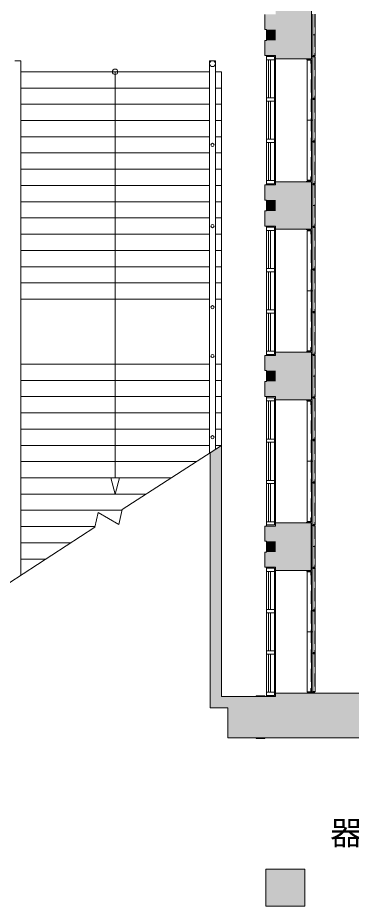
# Model space of a CAD drawing. Units: millimetres, scale not verified. Extents: x -61855 to 52913, y -114842 to -21833.
# Drawn here: x 19243 to 25399, y -66682 to -50272 of the extents above; entities that cross this region are included whole.
import ezdxf

# ---------------------------------------------------------------- set-up
doc = ezdxf.new("R2010")
doc.units = ezdxf.units.MM
doc.header["$LTSCALE"] = 200
doc.linetypes.add('DASHED1', pattern=[1.8, 1.2, -0.6])
for name, color, linetype, lineweight in [('0-1_躯体', 7, 'Continuous', 9), ('0-2_建具', 7, 'Continuous', 9), ('0-9', 2, 'Continuous', 5)]:
    doc.layers.add(name, color=color, linetype=linetype, lineweight=lineweight)
doc.layers.add('0-4_室名', color=7, linetype='Continuous')
doc.styles.add('・', font='')
doc.styles.get('・').set_extended_font_data('・')

msp = doc.modelspace()

# ---------------------------------------------------------------- linework, layer by layer
at = {"layer": '0-1_躯体'}
for p, q in [((23803.2, -50210), (23803.2, -50490)), ((24663.2, -51030), (24663.2, -50150)), ((23803.2, -50690), (23803.2, -50970)), ((23803.2, -50690), (23833.2, -50690)), ((24003.2, -50970), (23803.2, -50970)), ((24003.2, -53360), (24003.2, -50970)), ((24003.2, -53360), (24003.2, -50970)), ((24663.2, -51030), (24003.2, -51030)), ((24663.2, -53300), (24003.2, -53300)), ((24663.2, -54180), (24663.2, -53300)), ((23803.2, -53360), (23803.2, -53640)), ((23803.2, -53360), (24003.2, -53360)), ((23803.2, -53840), (23803.2, -54120)), ((23803.2, -53840), (23833.2, -53840)), ((24003.2, -54120), (23803.2, -54120)), ((24003.2, -56510), (24003.2, -54120)), ((24003.2, -54120.1), (24003.2, -56449.9)), ((24663.2, -54180), (24003.2, -54180)), ((24663.2, -56450), (24003.2, -56450)), ((24663.2, -57330), (24663.2, -56450)), ((23803.2, -56510), (23803.2, -56790)), ((23803.2, -56510), (24003.2, -56510)), ((23803.2, -56990), (23803.2, -57270)), ((23803.2, -56990), (23833.2, -56990)), ((24003.2, -57270), (23803.2, -57270)), ((24003.2, -59660), (24003.2, -57270)), ((24663.2, -57330), (24003.2, -57330)), ((22793.2, -63020), (22793.2, -58306.1)), ((23803.2, -59660), (23803.2, -59940)), ((23803.2, -59660), (24003.2, -59660)), ((24663.2, -59600), (24003.2, -59600)), ((24663.2, -60480), (24663.2, -59600)), ((23803.2, -60140), (23803.2, -60420)), ((23803.2, -60140), (23833.2, -60140)), ((24003.2, -60420), (23803.2, -60420)), ((24663.2, -60480), (24003.2, -60480)), ((52317.6, -62750), (24003.2, -62750)), ((23123.2, -63020), (22793.2, -63020)), ((23123.2, -63020), (23123.2, -63570)), ((23123.2, -63570), (33803.2, -63570)), ((23820.7, -65997.5), (23820.7, -66682.5)), ((24545.7, -65997.5), (23820.7, -65997.5)), ((24545.7, -65997.5), (24545.7, -66682.5)), ((24545.7, -66682.5), (23820.7, -66682.5))]:
    msp.add_line(p, q, dxfattribs=at)
for points in [[(23803.2, -50490), (23833.2, -50490), (23833.2, -50690)], [(23803.2, -53640), (23833.2, -53640), (23833.2, -53840)], [(23803.2, -56790), (23833.2, -56790), (23833.2, -56990)], [(23803.2, -59940), (23833.2, -59940), (23833.2, -60140)], [(24003.2, -60480), (24003.2, -62809.8), (23003.2, -62809.8)]]:
    msp.add_lwpolyline(points, dxfattribs=at)
at = {"layer": '0-1_躯体', "color": 9}
for points in [[(23803.2, -50490), (23803.2, -50210), (24003.2, -50490), (24003.2, -50210)], [(24003.2, -50149.9), (24663.2, -50149.9), (24003.2, -51030), (24663.2, -51030)], [(23833.2, -50490), (24003.2, -50490), (23833.2, -50690), (24003.2, -50690)], [(23803.2, -50690), (24003.2, -50690), (23803.2, -50970), (24003.2, -50970)], [(24003.2, -53299.9), (24663.2, -53299.9), (24003.2, -54180), (24663.2, -54180)], [(23803.2, -53640), (23803.2, -53360), (24003.2, -53640), (24003.2, -53360)], [(23833.2, -53640), (24003.2, -53640), (23833.2, -53840), (24003.2, -53840)], [(23803.2, -53840), (24003.2, -53840), (23803.2, -54120), (24003.2, -54120)], [(24003.2, -56449.9), (24663.2, -56449.9), (24003.2, -57330), (24663.2, -57330)], [(23803.2, -56790), (23803.2, -56510), (24003.2, -56790), (24003.2, -56510)], [(23833.2, -56790), (24003.2, -56790), (23833.2, -56990), (24003.2, -56990)], [(23803.2, -56990), (24003.2, -56990), (23803.2, -57270), (24003.2, -57270)], [(22793.2, -58306.1), (22895.1, -58463.4), (23002.1, -58170.7), (23104, -58327.9)], [(22793.2, -58306.1), (22793.2, -58330.7), (22806.6, -58306.1), (22806.6, -58330.7)], [(22793.2, -63020), (23002.5, -63020), (22793.2, -58315.6), (23002.5, -58315.6)], [(23803.2, -59940), (23803.2, -59660), (24003.2, -59940), (24003.2, -59660)], [(24003.2, -59599.9), (24663.2, -59599.9), (24003.2, -60480), (24663.2, -60480)], [(23833.2, -59940), (24003.2, -59940), (23833.2, -60140), (24003.2, -60140)], [(23803.2, -60140), (24003.2, -60140), (23803.2, -60420), (24003.2, -60420)], [(22793.2, -63020), (23123.2, -63020), (22793.2, -62809.8), (23123.2, -62809.8)], [(24003.2, -62809.8), (23123.2, -62809.8), (24003.2, -63570), (23123.2, -63570)], [(24003.2, -62749.8), (24003.2, -63570), (27728.2, -62749.8), (27728.2, -63570)], [(24545.7, -65997.5), (23820.7, -65997.5), (24545.7, -66682.5), (23820.7, -66682.5)]]:
    msp.add_solid(points, dxfattribs=at)
at = {"layer": '0-2_建具'}
for p, q in [((24693.2, -50203.7), (24693.2, -50976.2)), ((24733.2, -50203.7), (24733.2, -50976.2)), ((24733.2, -50590), (24693.2, -50590)), ((23833.2, -51005.3), (23833.2, -50970.1)), ((24003.2, -50970.1), (23833.2, -50970.1)), ((23833.2, -50990), (23983.2, -50990)), ((23833.2, -51005.3), (23833.2, -53359.9)), ((23983.2, -53340), (23983.2, -50990)), ((24003.2, -51030), (23983.2, -51030)), ((24003.2, -50970.1), (24003.2, -53340)), ((24568.2, -51030), (24568.2, -51035)), ((24658.2, -51030), (24568.2, -51030)), ((24653.2, -51035), (24568.2, -51035)), ((24653.2, -51035), (24653.2, -51120)), ((24663.2, -50921.2), (24663.2, -50986.2)), ((24663.2, -50921.2), (24668.2, -50921.2)), ((24663.2, -50986.2), (24728.2, -50986.2)), ((24668.2, -50921.2), (24668.2, -50981.2)), ((24668.2, -50981.2), (24728.2, -50981.2)), ((24733.2, -50976.2), (24693.2, -50976.2)), ((24733.2, -50991.2), (24693.2, -50991.2)), ((24693.2, -50991.2), (24693.2, -51763.7)), ((24728.2, -50981.2), (24728.2, -50986.2)), ((24733.2, -50991.2), (24733.2, -53338.7)), ((19298.2, -51065), (19188.2, -51065)), ((19298.2, -51065), (19298.2, -60571.5)), ((22838.2, -51065), (22783.2, -51065)), ((22783.2, -51065), (22783.2, -58312.6)), ((22805.4, -51065.6), (22893.2, -51065.6)), ((22893.2, -51065.6), (22893.2, -58241.3)), ((23833.2, -51050), (23983.2, -51050)), ((23870.7, -51050), (23870.7, -51753.7)), ((23908.2, -51050), (23908.2, -51753.7)), ((24588.2, -51050), (24588.2, -53280)), ((24663.2, -51050), (24588.2, -51050)), ((24663.2, -51050), (24663.2, -53280)), ((19298.2, -51270), (22783.2, -51270)), ((21040.7, -58770), (21040.7, -51270)), ((22893.2, -51270), (23003.2, -51270)), ((23003.2, -51270), (23003.2, -58170)), ((19298.2, -51570), (22783.2, -51570)), ((22893.2, -51570), (23003.2, -51570)), ((23833.2, -51753.7), (23983.2, -51753.7)), ((23833.2, -51813.7), (23983.2, -51813.7)), ((23870.7, -51813.7), (23870.7, -52517)), ((23908.2, -51813.7), (23908.2, -52517)), ((24663.2, -51708.7), (24668.2, -51708.7)), ((24663.2, -51708.7), (24663.2, -51773.7)), ((24663.2, -51773.7), (24728.2, -51773.7)), ((24733.2, -51763.7), (24693.2, -51763.7)), ((24733.2, -51778.7), (24693.2, -51778.7)), ((24733.2, -51778.7), (24693.2, -51778.7)), ((24693.2, -51778.7), (24693.2, -52551.2)), ((24728.2, -51768.7), (24728.2, -51773.7)), ((19298.2, -51870), (22783.2, -51870)), ((22893.2, -51870), (23003.2, -51870)), ((19298.2, -52170), (22783.2, -52170)), ((22893.2, -52170), (23003.2, -52170)), ((24677.2, -52165), (24584.2, -52165)), ((19298.2, -52470), (22783.2, -52470)), ((22893.2, -52470), (23003.2, -52470)), ((24663.2, -52496.2), (24668.2, -52496.2)), ((24663.2, -52496.2), (24663.2, -52561.2)), ((23833.2, -52517), (23983.2, -52517)), ((23833.2, -52577), (23983.2, -52577)), ((23870.7, -53280), (23870.7, -52577)), ((23908.2, -53280), (23908.2, -52577)), ((24663.2, -52561.2), (24728.2, -52561.2)), ((24733.2, -52551.2), (24693.2, -52551.2)), ((24733.2, -52566.2), (24693.2, -52566.2)), ((24693.2, -52566.2), (24693.2, -53338.7)), ((24728.2, -52556.2), (24728.2, -52561.2)), ((19298.2, -52770), (22783.2, -52770)), ((22893.2, -52770), (23003.2, -52770)), ((19298.2, -53070), (22783.2, -53070)), ((22893.2, -53070), (23003.2, -53070)), ((23833.2, -53280), (23983.2, -53280)), ((23983.2, -53299.9), (24003.2, -53299.9)), ((24003.2, -53359.9), (24003.2, -53299.9)), ((24568.2, -53300), (24568.2, -53295)), ((24653.2, -53295), (24568.2, -53295)), ((24658.2, -53300), (24568.2, -53300)), ((24663.2, -53280), (24588.2, -53280)), ((24658.2, -53210), (24653.2, -53210)), ((24653.2, -53295), (24653.2, -53210)), ((24658.2, -53300), (24658.2, -53210)), ((19298.2, -53370), (22783.2, -53370)), ((22893.2, -53370), (23003.2, -53370)), ((23833.2, -53340), (23983.2, -53340)), ((24003.2, -53359.9), (23833.2, -53359.9)), ((24663.2, -53343.7), (24728.2, -53343.7)), ((24663.2, -53408.7), (24663.2, -53343.7)), ((24663.2, -53408.7), (24668.2, -53408.7)), ((24668.2, -53348.7), (24728.2, -53348.7)), ((24668.2, -53408.7), (24668.2, -53348.7)), ((24733.2, -53338.7), (24693.2, -53338.7)), ((24733.2, -53353.7), (24693.2, -53353.7)), ((24693.2, -53353.7), (24693.2, -54126.2)), ((24728.2, -53348.7), (24728.2, -53343.7)), ((24733.2, -53353.7), (24733.2, -54126.2)), ((19298.2, -53670), (22783.2, -53670)), ((22893.2, -53670), (23003.2, -53670)), ((24733.2, -53740), (24693.2, -53740)), ((19298.2, -53970), (22783.2, -53970)), ((22893.2, -53970), (23003.2, -53970)), ((23833.2, -54155.3), (23833.2, -54120.1)), ((24003.2, -54120.1), (23833.2, -54120.1)), ((23833.2, -54140), (23983.2, -54140)), ((23983.2, -56490), (23983.2, -54140)), ((24003.2, -54120.1), (24003.2, -56490)), ((24663.2, -54071.2), (24663.2, -54136.2)), ((24663.2, -54071.2), (24668.2, -54071.2)), ((24663.2, -54136.2), (24728.2, -54136.2)), ((24668.2, -54071.2), (24668.2, -54131.2)), ((24668.2, -54131.2), (24728.2, -54131.2)), ((24733.2, -54126.2), (24693.2, -54126.2)), ((24733.2, -54141.2), (24693.2, -54141.2)), ((24693.2, -54141.2), (24693.2, -54913.7)), ((24728.2, -54131.2), (24728.2, -54136.2)), ((24733.2, -54141.2), (24733.2, -56488.7)), ((19298.2, -54270), (22783.2, -54270)), ((22893.2, -54270), (23003.2, -54270)), ((23833.2, -54155.3), (23833.2, -56509.9)), ((23833.2, -54200), (23983.2, -54200)), ((23870.7, -54200), (23870.7, -54903.7)), ((23908.2, -54200), (23908.2, -54903.7)), ((24003.2, -54180), (23983.2, -54180)), ((24568.2, -54180), (24568.2, -54185)), ((24658.2, -54180), (24568.2, -54180)), ((24653.2, -54185), (24568.2, -54185)), ((24588.2, -54200), (24588.2, -56430)), ((24663.2, -54200), (24588.2, -54200)), ((24653.2, -54185), (24653.2, -54270)), ((24663.2, -54200), (24663.2, -56430)), ((19298.2, -54570), (22783.2, -54570)), ((22893.2, -54570), (23003.2, -54570)), ((19298.2, -54870), (22783.2, -54870)), ((22893.2, -54870), (23003.2, -54870)), ((23833.2, -54903.7), (23983.2, -54903.7)), ((23833.2, -54963.7), (23983.2, -54963.7)), ((23870.7, -54963.7), (23870.7, -55667)), ((23908.2, -54963.7), (23908.2, -55667)), ((24663.2, -54858.7), (24668.2, -54858.7)), ((24663.2, -54858.7), (24663.2, -54923.7)), ((24663.2, -54923.7), (24728.2, -54923.7)), ((24733.2, -54913.7), (24693.2, -54913.7)), ((24733.2, -54928.7), (24693.2, -54928.7)), ((24733.2, -54928.7), (24693.2, -54928.7)), ((24693.2, -54928.7), (24693.2, -55701.2)), ((24728.2, -54918.7), (24728.2, -54923.7)), ((19298.2, -55170), (22783.2, -55170)), ((22893.2, -55170), (23003.2, -55170)), ((24677.2, -55315), (24584.2, -55315)), ((19298.2, -55470), (22783.2, -55470)), ((22893.2, -55470), (23003.2, -55470)), ((23833.2, -55667), (23983.2, -55667)), ((23833.2, -55727), (23983.2, -55727)), ((23870.7, -56430), (23870.7, -55727)), ((23908.2, -56430), (23908.2, -55727)), ((24663.2, -55646.2), (24668.2, -55646.2)), ((24663.2, -55646.2), (24663.2, -55711.2)), ((24663.2, -55711.2), (24728.2, -55711.2)), ((24733.2, -55701.2), (24693.2, -55701.2)), ((24733.2, -55716.2), (24693.2, -55716.2)), ((24693.2, -55716.2), (24693.2, -56488.7)), ((24728.2, -55706.2), (24728.2, -55711.2)), ((23833.2, -56430), (23983.2, -56430)), ((23983.2, -56449.9), (24003.2, -56449.9)), ((24003.2, -56509.9), (24003.2, -56449.9)), ((24568.2, -56450), (24568.2, -56445)), ((24653.2, -56445), (24568.2, -56445)), ((24658.2, -56450), (24568.2, -56450)), ((24663.2, -56430), (24588.2, -56430)), ((24658.2, -56360), (24653.2, -56360)), ((24653.2, -56445), (24653.2, -56360)), ((24658.2, -56450), (24658.2, -56360)), ((23833.2, -56490), (23983.2, -56490)), ((24003.2, -56509.9), (23833.2, -56509.9)), ((24663.2, -56493.7), (24728.2, -56493.7)), ((24663.2, -56558.7), (24663.2, -56493.7)), ((24663.2, -56558.7), (24668.2, -56558.7)), ((24668.2, -56498.7), (24728.2, -56498.7)), ((24668.2, -56558.7), (24668.2, -56498.7)), ((24733.2, -56488.7), (24693.2, -56488.7)), ((24733.2, -56503.7), (24693.2, -56503.7)), ((24693.2, -56503.7), (24693.2, -57276.2)), ((24728.2, -56498.7), (24728.2, -56493.7)), ((24733.2, -56503.7), (24733.2, -57276.2)), ((19298.2, -56670), (22783.2, -56670)), ((22893.2, -56670), (23003.2, -56670)), ((24733.2, -56890), (24693.2, -56890)), ((19298.2, -56970), (22783.2, -56970)), ((22893.2, -56970), (23003.2, -56970)), ((19298.2, -57270), (22783.2, -57270)), ((22893.2, -57270), (23003.2, -57270)), ((23833.2, -57305.3), (23833.2, -57270.1)), ((24003.2, -57270.1), (23833.2, -57270.1)), ((24003.2, -57270.1), (24003.2, -59640)), ((24663.2, -57221.2), (24663.2, -57286.2)), ((24663.2, -57221.2), (24668.2, -57221.2)), ((24668.2, -57221.2), (24668.2, -57281.2)), ((23833.2, -57290), (23983.2, -57290)), ((23833.2, -57305.3), (23833.2, -59659.9)), ((23833.2, -57350), (23983.2, -57350)), ((23870.7, -57350), (23870.7, -58053.7)), ((23908.2, -57350), (23908.2, -58053.7)), ((23983.2, -59640), (23983.2, -57290)), ((24003.2, -57330), (23983.2, -57330)), ((24568.2, -57330), (24568.2, -57335)), ((24658.2, -57330), (24568.2, -57330)), ((24653.2, -57335), (24568.2, -57335)), ((24588.2, -57350), (24588.2, -59580)), ((24663.2, -57350), (24588.2, -57350)), ((24653.2, -57335), (24653.2, -57420)), ((24663.2, -57286.2), (24728.2, -57286.2)), ((24663.2, -57350), (24663.2, -59580)), ((24668.2, -57281.2), (24728.2, -57281.2)), ((24733.2, -57276.2), (24693.2, -57276.2)), ((24733.2, -57291.2), (24693.2, -57291.2)), ((24693.2, -57291.2), (24693.2, -58063.7)), ((24728.2, -57281.2), (24728.2, -57286.2)), ((24733.2, -57291.2), (24733.2, -59638.7)), ((19298.2, -57570), (22783.2, -57570)), ((22893.2, -57570), (23003.2, -57570)), ((19298.2, -57870), (22783.2, -57870)), ((22893.2, -57870), (23003.2, -57870)), ((23833.2, -58053.7), (23983.2, -58053.7)), ((24663.2, -58008.7), (24668.2, -58008.7)), ((24663.2, -58008.7), (24663.2, -58073.7)), ((24663.2, -58073.7), (24728.2, -58073.7)), ((24733.2, -58063.7), (24693.2, -58063.7)), ((24733.2, -58078.7), (24693.2, -58078.7)), ((24733.2, -58078.7), (24693.2, -58078.7)), ((24693.2, -58078.7), (24693.2, -58851.2)), ((24728.2, -58068.7), (24728.2, -58073.7)), ((19298.2, -58170), (22783.2, -58170)), ((23003.2, -58170), (21170.6, -59357.8)), ((22893.2, -58170), (23003.2, -58170)), ((23833.2, -58113.7), (23983.2, -58113.7)), ((23870.7, -58113.7), (23870.7, -58817)), ((23908.2, -58113.7), (23908.2, -58817)), ((19298.2, -58470), (22540.4, -58470)), ((24677.2, -58465), (24584.2, -58465)), ((19298.2, -58770), (22077.5, -58770)), ((21040.7, -59070), (20960.3, -58770)), ((21040.7, -59070), (21121.1, -58770)), ((23833.2, -58817), (23983.2, -58817)), ((23833.2, -58877), (23983.2, -58877)), ((23870.7, -59580), (23870.7, -58877)), ((23908.2, -59580), (23908.2, -58877)), ((24663.2, -58796.2), (24668.2, -58796.2)), ((24663.2, -58796.2), (24663.2, -58861.2)), ((24663.2, -58861.2), (24728.2, -58861.2)), ((24733.2, -58851.2), (24693.2, -58851.2)), ((24733.2, -58866.2), (24693.2, -58866.2)), ((24693.2, -58866.2), (24693.2, -59638.7)), ((24728.2, -58856.2), (24728.2, -58861.2)), ((19298.2, -59070), (21614.7, -59070)), ((19298.2, -59370), (21168.1, -59370)), ((21111.6, -59634.4), (21170.6, -59357.8)), ((20667.2, -59684.2), (20726.2, -59407.6)), ((20726.2, -59407.6), (21111.6, -59634.4)), ((24658.2, -59510), (24653.2, -59510)), ((24653.2, -59595), (24653.2, -59510)), ((24658.2, -59600), (24658.2, -59510)), ((20667.2, -59684.2), (19078.2, -60714.2)), ((19298.2, -59670), (20670.2, -59670)), ((23833.2, -59580), (23983.2, -59580)), ((23833.2, -59640), (23983.2, -59640)), ((24003.2, -59659.9), (23833.2, -59659.9)), ((23983.2, -59599.9), (24003.2, -59599.9)), ((24003.2, -59659.9), (24003.2, -59599.9)), ((24568.2, -59600), (24568.2, -59595)), ((24653.2, -59595), (24568.2, -59595)), ((24658.2, -59600), (24568.2, -59600)), ((24663.2, -59580), (24588.2, -59580)), ((24658.2, -59600), (24658.2, -60480)), ((24663.2, -59643.7), (24728.2, -59643.7)), ((24663.2, -59708.7), (24663.2, -59643.7)), ((24663.2, -59708.7), (24668.2, -59708.7)), ((24668.2, -59648.7), (24728.2, -59648.7)), ((24668.2, -59708.7), (24668.2, -59648.7)), ((24733.2, -59638.7), (24693.2, -59638.7)), ((24733.2, -59653.7), (24693.2, -59653.7)), ((24693.2, -59653.7), (24693.2, -60426.2)), ((24728.2, -59648.7), (24728.2, -59643.7)), ((24733.2, -59653.7), (24733.2, -60426.2)), ((19298.2, -59970), (20226.2, -59970)), ((24733.2, -60040), (24693.2, -60040)), ((19298.2, -60270), (19763.4, -60270)), ((24663.2, -60371.2), (24663.2, -60436.2)), ((24663.2, -60371.2), (24668.2, -60371.2)), ((24668.2, -60371.2), (24668.2, -60431.2)), ((24003.2, -60420), (23833.2, -60420)), ((23833.2, -60455.2), (23833.2, -60420)), ((23833.2, -60439.9), (23983.2, -60439.9)), ((23833.2, -60455.2), (23833.2, -62809.8)), ((23833.2, -60499.9), (23983.2, -60499.9)), ((23870.7, -60499.9), (23870.7, -61203.6)), ((23908.2, -60499.9), (23908.2, -61203.6)), ((23983.2, -62789.9), (23983.2, -60439.9)), ((24003.2, -60479.9), (23983.2, -60479.9)), ((24003.2, -60420), (24003.2, -62789.9)), ((24568.2, -60480), (24568.2, -60485)), ((24658.2, -60480), (24568.2, -60480)), ((24653.2, -60485), (24568.2, -60485)), ((24588.2, -60500), (24588.2, -62730)), ((24663.2, -60500), (24588.2, -60500)), ((24653.2, -60485), (24653.2, -60570)), ((24663.2, -60436.2), (24728.2, -60436.2)), ((24663.2, -60500), (24663.2, -62730)), ((24668.2, -60431.2), (24728.2, -60431.2)), ((24733.2, -60426.2), (24693.2, -60426.2)), ((24733.2, -60441.2), (24693.2, -60441.2)), ((24693.2, -60441.2), (24693.2, -61213.7)), ((24728.2, -60431.2), (24728.2, -60436.2)), ((24733.2, -60441.2), (24733.2, -62720)), ((23833.2, -61203.6), (23983.2, -61203.6)), ((24663.2, -61158.7), (24668.2, -61158.7)), ((24663.2, -61158.7), (24663.2, -61223.7)), ((23833.2, -61263.6), (23983.2, -61263.6)), ((23870.7, -61263.6), (23870.7, -61966.9)), ((23908.2, -61263.6), (23908.2, -61966.9)), ((24663.2, -61223.7), (24728.2, -61223.7)), ((24733.2, -61213.7), (24693.2, -61213.7)), ((24733.2, -61228.7), (24693.2, -61228.7)), ((24733.2, -61228.7), (24693.2, -61228.7)), ((24693.2, -61228.7), (24693.2, -62001.2)), ((24728.2, -61218.7), (24728.2, -61223.7)), ((24677.2, -61615), (24584.2, -61615)), ((23833.2, -61966.9), (23983.2, -61966.9)), ((23833.2, -62026.9), (23983.2, -62026.9)), ((23870.7, -62729.9), (23870.7, -62026.9)), ((23908.2, -62729.9), (23908.2, -62026.9)), ((24663.2, -61946.2), (24668.2, -61946.2)), ((24663.2, -61946.2), (24663.2, -62011.2)), ((24663.2, -62011.2), (24728.2, -62011.2)), ((24733.2, -62001.2), (24693.2, -62001.2)), ((24733.2, -62016.2), (24693.2, -62016.2)), ((24693.2, -62016.2), (24693.2, -62720)), ((24728.2, -62006.2), (24728.2, -62011.2)), ((24658.2, -62660), (24653.2, -62660)), ((24653.2, -62745), (24653.2, -62660)), ((24658.2, -62750), (24658.2, -62660)), ((24663.2, -62665), (24668.2, -62665)), ((24663.2, -62665), (24663.2, -62730)), ((23643.2, -62794.8), (23803.2, -62794.8)), ((23643.2, -62794.8), (23643.2, -62809.8)), ((23803.2, -62809.8), (23643.2, -62809.8)), ((23803.2, -62794.8), (23803.2, -62809.8)), ((23833.2, -62729.9), (23983.2, -62729.9)), ((23833.2, -62789.9), (23983.2, -62789.9)), ((24003.2, -62809.8), (23833.2, -62809.8)), ((23983.2, -62749.8), (24003.2, -62749.8)), ((24003.2, -62809.8), (24003.2, -62749.8)), ((24568.2, -62750), (24568.2, -62745)), ((24653.2, -62745), (24568.2, -62745)), ((24658.2, -62750), (24568.2, -62750)), ((24663.2, -62730), (24588.2, -62730)), ((24663.2, -62730), (24728.2, -62730)), ((24733.2, -62720), (24693.2, -62720)), ((24728.2, -62725), (24728.2, -62730)), ((23643.2, -63570), (23803.2, -63570)), ((23643.2, -63570), (23643.2, -63585)), ((23803.2, -63585), (23643.2, -63585)), ((23803.2, -63570), (23803.2, -63585))]:
    msp.add_line(p, q, dxfattribs=at)
at = {"layer": '0-2_建具', "linetype": 'DASHED1'}
for p, q in [((24728.2, -50996.2), (24693.2, -50996.2)), ((24728.2, -50996.2), (24728.2, -51758.7)), ((24653.2, -51055), (24588.2, -51055)), ((24658.2, -51050), (24658.2, -53280)), ((24728.2, -51758.7), (24693.2, -51758.7)), ((24728.2, -51783.7), (24693.2, -51783.7)), ((24728.2, -51783.7), (24728.2, -52546.2)), ((24728.2, -52546.2), (24693.2, -52546.2)), ((24728.2, -52571.2), (24693.2, -52571.2)), ((24728.2, -52571.2), (24728.2, -53333.7)), ((24652.9, -53275), (24588.2, -53275)), ((24728.2, -53333.7), (24693.2, -53333.7)), ((24728.2, -53358.7), (24693.2, -53358.7)), ((24728.2, -54146.2), (24693.2, -54146.2)), ((24728.2, -54146.2), (24728.2, -54908.7)), ((24653.2, -54205), (24588.2, -54205)), ((24658.2, -54200), (24658.2, -56430)), ((24728.2, -54908.7), (24693.2, -54908.7)), ((24728.2, -54933.7), (24693.2, -54933.7)), ((24728.2, -54933.7), (24728.2, -55696.2)), ((24728.2, -55696.2), (24693.2, -55696.2)), ((24728.2, -55721.2), (24693.2, -55721.2)), ((24728.2, -55721.2), (24728.2, -56483.7)), ((24652.9, -56425), (24588.2, -56425)), ((24728.2, -56483.7), (24693.2, -56483.7)), ((24728.2, -56508.7), (24693.2, -56508.7)), ((24653.2, -57355), (24588.2, -57355)), ((24658.2, -57350), (24658.2, -59580)), ((24728.2, -57296.2), (24693.2, -57296.2)), ((24728.2, -57296.2), (24728.2, -58058.7)), ((24728.2, -58058.7), (24693.2, -58058.7)), ((24728.2, -58083.7), (24693.2, -58083.7)), ((24728.2, -58083.7), (24728.2, -58846.2)), ((24728.2, -58846.2), (24693.2, -58846.2)), ((24728.2, -58871.2), (24693.2, -58871.2)), ((24728.2, -58871.2), (24728.2, -59633.7)), ((24652.9, -59575), (24588.2, -59575)), ((24728.2, -59633.7), (24693.2, -59633.7)), ((24728.2, -59658.7), (24693.2, -59658.7)), ((24653.2, -60505), (24588.2, -60505)), ((24658.2, -60500), (24658.2, -62730)), ((24728.2, -60446.2), (24693.2, -60446.2)), ((24728.2, -60446.2), (24728.2, -61208.7)), ((24728.2, -61208.7), (24693.2, -61208.7)), ((24728.2, -61233.7), (24693.2, -61233.7)), ((24728.2, -61233.7), (24728.2, -61996.2)), ((24728.2, -61996.2), (24693.2, -61996.2)), ((24728.2, -62021.2), (24693.2, -62021.2)), ((24652.9, -62725), (24588.2, -62725))]:
    msp.add_line(p, q, dxfattribs=at)
for points in [[(24728.2, -50208.7), (24728.2, -50971.2), (24693.2, -50971.2)], [(24728.2, -53358.7), (24728.2, -54121.2), (24693.2, -54121.2)], [(24728.2, -56508.7), (24728.2, -57271.2), (24693.2, -57271.2)], [(24728.2, -59658.7), (24728.2, -60421.2), (24693.2, -60421.2)], [(24728.2, -62021.2), (24728.2, -62715), (24693.2, -62715)]]:
    msp.add_lwpolyline(points, dxfattribs=at)
at = {"layer": '0-2_建具'}
for points in [[(24658.2, -51030), (24658.2, -51120), (24653.2, -51120)], [(24668.2, -51708.7), (24668.2, -51768.7), (24728.2, -51768.7)], [(24668.2, -52496.2), (24668.2, -52556.2), (24728.2, -52556.2)], [(24658.2, -54180), (24658.2, -54270), (24653.2, -54270)], [(24668.2, -54858.7), (24668.2, -54918.7), (24728.2, -54918.7)], [(24668.2, -55646.2), (24668.2, -55706.2), (24728.2, -55706.2)], [(24658.2, -57330), (24658.2, -57420), (24653.2, -57420)], [(24668.2, -58008.7), (24668.2, -58068.7), (24728.2, -58068.7)], [(24668.2, -58796.2), (24668.2, -58856.2), (24728.2, -58856.2)], [(24658.2, -60480), (24658.2, -60570), (24653.2, -60570)], [(24668.2, -61158.7), (24668.2, -61218.7), (24728.2, -61218.7)], [(24668.2, -61946.2), (24668.2, -62006.2), (24728.2, -62006.2)], [(24668.2, -62665), (24668.2, -62725), (24728.2, -62725)]]:
    msp.add_lwpolyline(points, dxfattribs=at)
for centre, radius in [((22838.2, -51120), 55), ((21040.7, -51270), 50), ((22838.2, -52620), 30), ((22838.2, -54120), 30), ((22838.2, -55620), 30), ((22838.2, -56520), 30), ((22838.2, -58020), 30)]:
    msp.add_circle(centre, radius, dxfattribs=at)

# ---------------------------------------------------------------- texts
at = {"layer": '0-4_室名', "insert": (25010.3, -65597.6), "char_height": 439.9, "attachment_point": 7, "style": '・'}
msp.add_mtext('\\T1.17;器具庫', dxfattribs=at)

# ---------------------------------------------------------------- next in the draw order: wipeouts: each hides what was drawn before it
msp.add_wipeout([(23003.2, -58170), (23003.2, -58456), (23120.7, -58456), (23120.7, -58170)])

# ---------------------------------------------------------------- next in the draw order: linework, layer by layer
at = {"layer": '0-9', "color": 7, "lineweight": 9}
for p, q in [((23002.1, -58170.7), (22793.2, -58306.1)), ((23003.2, -58170), (23003.2, -62809.8))]:
    msp.add_line(p, q, dxfattribs=at)

doc.saveas('drawing.dxf')
